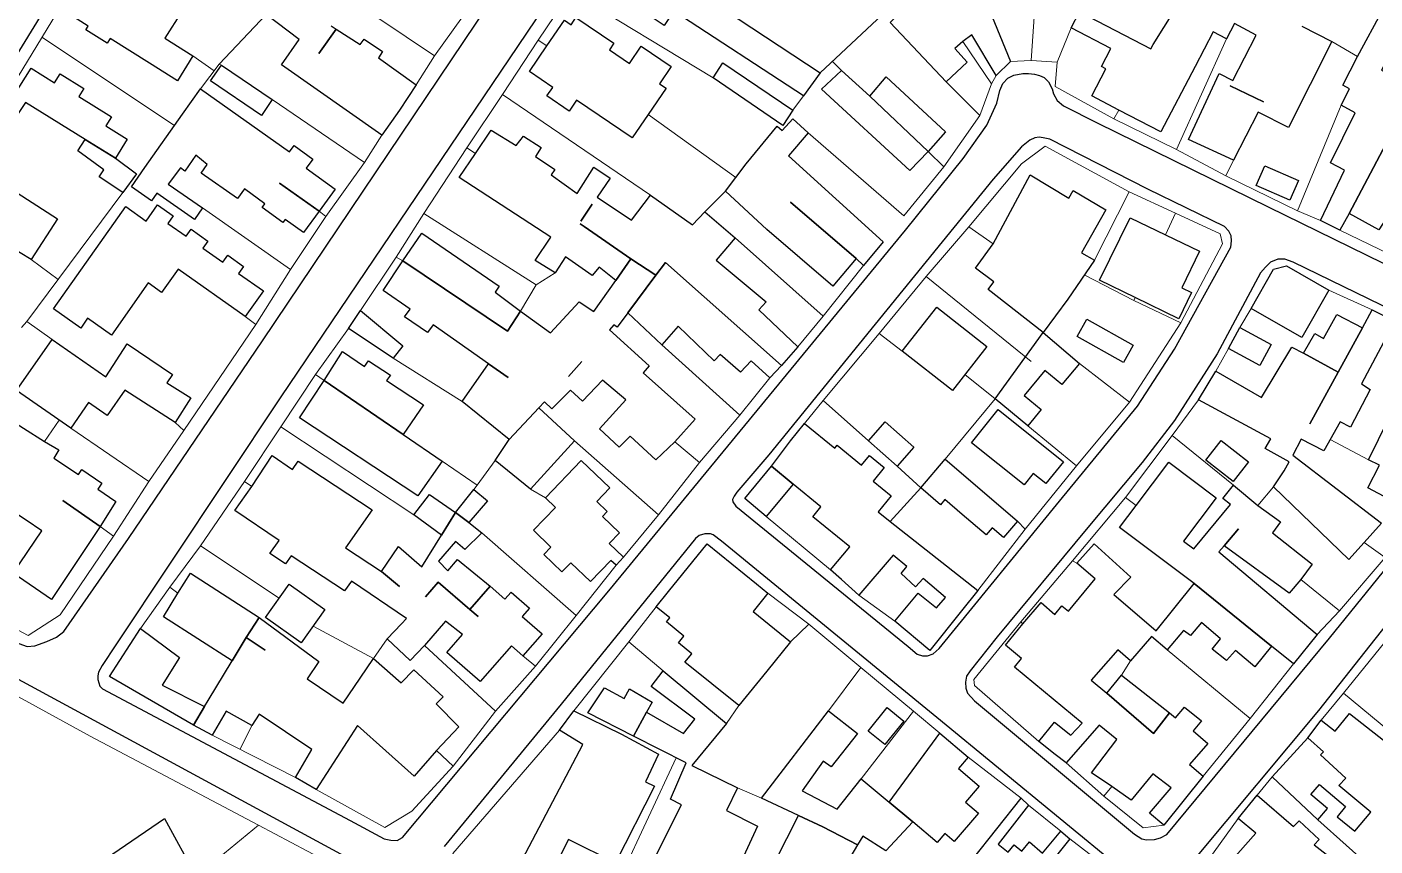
# Model space of a CAD drawing. Header units: metres. Extents: x -1319 to 2200, y -1209 to 1268.
# Drawn here: x -231.3 to -21.8, y 171 to 298.3 of the extents above; entities that cross this region are included whole.
import ezdxf

# ---------------------------------------------------------------- set-up
doc = ezdxf.new("R2010")
doc.units = ezdxf.units.M
for name, color, linetype, lineweight, true_color in [('CLADIRI_CONTUR', 7, 'Continuous', 25, 0x4b5962), ('PARCELE_CONTUR', 7, 'Continuous', 13, 0xb58c63), ('STRAZI', 7, 'Continuous', 25, 0xc4cccb)]:
    doc.layers.add(name, color=color, linetype=linetype, lineweight=lineweight, true_color=true_color)

msp = doc.modelspace()

# ---------------------------------------------------------------- linework, layer by layer
at = {"layer": 'CLADIRI_CONTUR'}
for points in [[(-77.9, 314.42), (-81.37, 308.43), (-84.7, 308.25), (-78.43, 292.9), (-80.65, 290.73), (-84.41, 297.05), (-85.85, 296.01), (-87.09, 294.95), (-85.15, 292.82), (-88.41, 289.74), (-97.1, 298.98), (-92.46, 303.57), (-93.52, 304.76), (-87.6, 313.03), (-86.53, 311.27), (-82.9, 317.38), (-77.9, 314.42)], [(-132.22, 298.52), (-139.84, 303.65), (-138.29, 306.04), (-143.01, 309.08), (-140.47, 312.85), (-136.07, 310.03), (-128.21, 304.59), (-127.1, 303.81), (-107.99, 291.17), (-110.57, 287.6), (-130.73, 300.73), (-132.22, 298.52)], [(-26.5, 276.03), (-28.7, 277.15), (-24.88, 284.94), (-27.02, 286.14), (-25.74, 288.65), (-26.79, 289.22), (-24.48, 293.69), (-20.53, 301.06), (-25.78, 303.92), (-22.81, 309.36), (-21.45, 308.62), (-19.15, 312.84), (-15.26, 310.72), (-10.12, 307.91), (-15.39, 298.25), (-16.71, 298.97), (-20.76, 291.59), (-20.76, 291.59), (-15.64, 288.68), (-17.7, 284.56), (-25.78, 269.31), (-27.23, 266.69), (-30.23, 268.2), (-26.5, 276.03)], [(-207.88, 289.93), (-212.24, 292.67), (-218.34, 296.5), (-218.8, 295.78), (-222.09, 297.85), (-221.73, 298.42), (-225.17, 300.58), (-222.66, 304.57), (-220.02, 308.77), (-207.19, 300.71), (-209.83, 296.52), (-205.47, 293.78), (-207.88, 289.93)], [(-147.75, 299.34), (-146.71, 298.64), (-145.94, 299.77), (-140.04, 295.76), (-140.75, 294.72), (-137.63, 292.6), (-135.8, 295.3), (-131.13, 292.12), (-132.94, 289.47), (-131.93, 288.78), (-134.72, 284.67), (-137.19, 281.04), (-145.84, 286.92), (-147, 285.21), (-150.45, 287.56), (-149.56, 288.88), (-153.19, 291.34), (-150.45, 295.37), (-147.75, 299.34)], [(-222.22, 280.8), (-231.48, 286.56), (-232.83, 284.5), (-235.43, 286.06), (-234.07, 288.18), (-233.23, 287.66), (-230.61, 291.88), (-226.96, 289.61), (-226.1, 290.98), (-222.42, 288.7), (-223.18, 287.48), (-218.1, 284.32), (-218.98, 282.9), (-215.66, 280.84), (-217.5, 277.88), (-222.22, 280.8)], [(-194.81, 284.54), (-202.72, 289.89), (-201.05, 292.36), (-193.14, 287.01), (-194.81, 284.54)], [(-112.23, 285.36), (-113.79, 282.99), (-124.6, 290.36), (-123.11, 292.69), (-112.23, 285.36)], [(-91.24, 278.94), (-94.06, 276), (-107.79, 288.6), (-104.68, 291.54), (-100.3, 287.51), (-91.24, 278.94)], [(-91.24, 278.94), (-100.3, 287.51), (-97.73, 290.51), (-88.51, 282.01), (-91.24, 278.94)], [(-39.12, 286.64), (-39.12, 286.64), (-44.31, 289.13), (-44.31, 289.13), (-39.12, 286.64)], [(-205.01, 278.34), (-206.71, 275.87), (-207.39, 276.4), (-209.3, 273.86), (-203.96, 270.16), (-205.22, 268.34), (-211.1, 272.45), (-211.91, 271.28), (-215.01, 273.44), (-212.93, 276.42), (-207.07, 284.75), (-204.27, 288.67), (-190.47, 278.88), (-189.71, 279.87), (-186.82, 277.75), (-187.86, 276.34), (-183.38, 273.08), (-185.86, 269.65), (-192.01, 274.03), (-185.86, 269.65), (-188.28, 266.33), (-191.15, 268.37), (-191.49, 267.92), (-194.72, 270.21), (-194.31, 270.79), (-197.46, 273.11), (-198.54, 271.61), (-204.21, 275.59), (-203.24, 276.92), (-205.01, 278.34)], [(-98.19, 264.92), (-101.25, 261.22), (-102.39, 262.31), (-112.61, 271.07), (-102.39, 262.31), (-106.05, 258.03), (-116.28, 266.79), (-122.73, 272.75), (-119.48, 277.03), (-114.69, 282.89), (-113.91, 282.22), (-112.27, 284.02), (-109.84, 281.84), (-112.9, 278.25), (-98.19, 264.92)], [(-12.11, 279.19), (-17.76, 268.27), (-19.59, 269.27), (-21.16, 266.75), (-25.78, 269.31), (-17.7, 284.56), (-13.61, 282.28), (-14.61, 280.37), (-12.11, 279.19)], [(-223.34, 279.03), (-222.22, 280.8), (-217.5, 277.88), (-214.22, 275.48), (-216.34, 272.58), (-220.06, 275.02), (-219.32, 276.1), (-223.34, 279.03)], [(-155.23, 279.86), (-154.12, 281.33), (-151.36, 279.55), (-152.25, 278.15), (-149.23, 276.16), (-149.81, 275.32), (-145.74, 272.42), (-143.15, 276.48), (-140.63, 274.77), (-142.65, 271.86), (-137.29, 268.24), (-134.38, 272.13), (-127.82, 267.55), (-125.9, 269.58), (-121.2, 265.53), (-124.14, 262.06), (-116.37, 255.55), (-117.52, 254.35), (-111.46, 248.6), (-114.02, 245.66), (-132.05, 261.69), (-132.05, 261.69), (-133.52, 259.72), (-137.41, 262.24), (-144.67, 267.28), (-145.28, 267.7), (-144.67, 267.28), (-137.41, 262.24), (-139.74, 258.88), (-142.36, 260.94), (-143.44, 259.67), (-147.59, 262.58), (-149.18, 260.06), (-152.29, 262), (-149.83, 265.61), (-164.07, 274.89), (-161.55, 278.63), (-159.1, 282.24), (-155.23, 279.86)], [(-226.53, 268.49), (-230.58, 262.14), (-232.32, 263.21), (-243.36, 270.32), (-243.96, 270.72), (-239.97, 277.12), (-226.53, 268.49)], [(-33.68, 274.44), (-35.04, 271.35), (-40.25, 273.64), (-38.89, 276.73), (-33.68, 274.44)], [(-81.87, 257.48), (-80.99, 258.67), (-83.87, 260.8), (-81.09, 264.56), (-75.36, 275.33), (-69.37, 271.66), (-68.68, 272.89), (-63.6, 269.87), (-67.38, 263.19), (-65.39, 262.04), (-69.52, 256.01), (-73.32, 250.81), (-81.87, 257.48)], [(-212.4, 258.5), (-218.11, 250.4), (-221.83, 253.02), (-222.9, 251.5), (-227.12, 254.48), (-217.78, 267.72), (-215.91, 270.36), (-212.73, 268.11), (-210.95, 270.63), (-208.54, 268.93), (-209.37, 267.76), (-206.53, 265.76), (-205.75, 266.85), (-203.15, 265.02), (-203.92, 263.92), (-200.82, 261.73), (-200.06, 262.8), (-197.62, 261.07), (-198.37, 260), (-194.52, 257.28), (-197.34, 253.28), (-207.78, 260.65), (-210.33, 257.04), (-212.4, 258.5)], [(-145.18, 268.12), (-143.43, 270.77), (-143.43, 270.77), (-145.18, 268.12)], [(-51.82, 257.76), (-50.27, 257.01), (-52.25, 252.93), (-59.06, 256.24), (-64.57, 258.92), (-59.83, 268.65), (-54.32, 265.97), (-49.07, 263.42), (-51.82, 257.76)], [(-169.89, 266.26), (-157.86, 258.01), (-158.51, 257.06), (-154.57, 254.12), (-156.58, 251.01), (-172.85, 261.93), (-169.89, 266.26)], [(-139.55, 251.66), (-140.05, 252), (-140.74, 251.21), (-134.58, 245.62), (-135.51, 244.55), (-127.43, 237.35), (-130.6, 233.84), (-133.53, 231.02), (-137.51, 234.72), (-139.22, 232.97), (-142.29, 235.85), (-138.2, 240.33), (-141.81, 243.42), (-144.94, 240.15), (-146.79, 241.83), (-149.68, 238.93), (-150.82, 240.03), (-151.71, 239.09), (-156.33, 234.2), (-163.62, 240.07), (-159.52, 245.93), (-156.46, 243.79), (-156.46, 243.79), (-159.52, 245.93), (-168.11, 252), (-168.99, 250.81), (-172.58, 253.22), (-171.7, 254.44), (-175.9, 257.31), (-172.85, 261.93), (-156.58, 251.01), (-156.58, 251.01), (-154.57, 254.12), (-149.9, 250.78), (-145.43, 255.59), (-143.16, 254.07), (-139.74, 258.88), (-137.41, 262.24), (-133.52, 259.72), (-137.91, 253.86), (-139.55, 251.66)], [(-118.72, 246.39), (-120.38, 244.63), (-123.55, 247.38), (-124.45, 246.4), (-130.04, 251.77), (-132.58, 248.87), (-137.91, 253.86), (-133.52, 259.72), (-132.05, 261.69), (-114.02, 245.66), (-115.82, 243.75), (-118.72, 246.39)], [(-35.51, 261.15), (-28.95, 257.4), (-33.14, 250.05), (-41.04, 254.56), (-37.57, 260.64), (-35.51, 261.15)], [(-174.37, 246.81), (-181.28, 251.43), (-179.45, 254.21), (-172.85, 248.71), (-174.37, 246.81)], [(-87.45, 241.79), (-95.24, 247.9), (-89.87, 254.75), (-82.08, 248.64), (-87.45, 241.79)], [(-29.72, 232.44), (-33.23, 234.21), (-34.55, 231.74), (-20.75, 221.2), (-23.46, 218.15), (-23.46, 218.15), (-25.87, 215.55), (-37.57, 226.83), (-35.87, 229.3), (-35.12, 230.73), (-38.83, 232.79), (-37.99, 234.28), (-49.19, 240.33), (-46.49, 244.79), (-39.4, 240.71), (-34.71, 248.55), (-32.87, 247.58), (-27.49, 244.62), (-31.92, 236.6), (-27.49, 244.62), (-23.71, 251.51), (-22.2, 254.34), (-18.72, 252.58), (-23.88, 242.81), (-22.54, 241.97), (-25.6, 236.12), (-27.18, 236.94), (-29.72, 232.44)], [(-31.15, 250.67), (-29.78, 249.89), (-27.73, 253.58), (-23.71, 251.51), (-27.49, 244.62), (-32.87, 247.58), (-31.15, 250.67)], [(-68.07, 250.21), (-66.58, 252.88), (-59.36, 248.83), (-60.85, 246.17), (-68.07, 250.21)], [(-39.68, 245.69), (-44.53, 248.33), (-42.76, 251.58), (-37.91, 248.94), (-39.68, 245.69)], [(-227.34, 249.72), (-219.02, 243.93), (-215.69, 249.03), (-208.62, 244.3), (-209.5, 242.99), (-205.79, 240.65), (-208.24, 236.82), (-216.04, 241.87), (-218.8, 237.89), (-221.7, 239.91), (-224.46, 235.93), (-232.86, 241.78), (-227.34, 249.72)], [(-73.32, 250.81), (-67.7, 245.99), (-70.47, 242.71), (-73.09, 244.88), (-76.29, 241.03), (-73.64, 238.82), (-75.74, 236.3), (-80.78, 240.5), (-73.32, 250.81)], [(-178.83, 245.52), (-178.19, 246.39), (-174.75, 244.17), (-175.37, 243.37), (-169.66, 239.55), (-172.79, 234.95), (-185.06, 243.37), (-182.2, 247.84), (-178.83, 245.52)], [(-9.17, 235.96), (-10.19, 233.9), (-14.28, 235.91), (-17.88, 228.6), (-14.2, 226.82), (-16.17, 223.08), (-22.88, 226.68), (-21.08, 230.19), (-22.79, 231.02), (-18.16, 240.4), (-13.88, 249.07), (-9.98, 247.14), (-12.84, 241.34), (-7.76, 238.83), (-9.17, 235.96)], [(-147.09, 243.98), (-147.09, 243.98), (-145.02, 246.3), (-147.09, 243.98)], [(-166.74, 230.81), (-170.54, 225.42), (-188.92, 237.56), (-185.06, 243.37), (-172.79, 234.95), (-166.74, 230.81)], [(-146.19, 233.99), (-152.99, 226.47), (-158.49, 230.94), (-156.33, 234.2), (-151.71, 239.09), (-146.19, 233.99)], [(-72.92, 227.32), (-74.88, 228.88), (-76.29, 227.11), (-84.49, 233.65), (-80.36, 238.82), (-70.21, 230.73), (-72.92, 227.32)], [(-235.06, 238), (-228.55, 233.89), (-226.3, 232.56), (-227.1, 231.29), (-223.26, 228.72), (-222.75, 229.53), (-219.6, 227.39), (-220.24, 226.48), (-217.43, 224.56), (-219.87, 220.64), (-227.45, 209.34), (-233.41, 213.43), (-228.92, 219.99), (-231.4, 221.62), (-236.23, 224.83), (-232.91, 229.75), (-238.04, 233.49), (-235.06, 238)], [(-93.43, 232.98), (-96.02, 230.04), (-100.49, 233.98), (-97.9, 236.91), (-93.43, 232.98)], [(-92.77, 210.29), (-89.91, 208.02), (-88.53, 209.64), (-91.99, 212.57), (-93.17, 211.29), (-95.43, 213.37), (-94.53, 214.42), (-96.63, 216.2), (-101.98, 210.01), (-104.68, 212.42), (-104.68, 212.42), (-106.39, 213.95), (-103.38, 217.48), (-109.14, 222.14), (-107.9, 223.7), (-112.17, 227.23), (-115.56, 230.02), (-112.59, 233.98), (-110.42, 236.66), (-105.72, 232.83), (-105.36, 233.29), (-101.55, 230.2), (-100.33, 231.71), (-98.04, 229.85), (-99.77, 227.72), (-96.97, 225.44), (-99, 222.94), (-97.12, 221.43), (-83.48, 210.73), (-86.03, 207.55), (-90.96, 201.39), (-96.42, 205.94), (-92.77, 210.29)], [(-43.83, 227.67), (-48.07, 230.95), (-45.7, 234.01), (-41.46, 230.72), (-43.83, 227.67)], [(-189.09, 230.8), (-177.62, 223.25), (-181.74, 217.37), (-176.18, 213.65), (-173.37, 211.36), (-176.18, 213.65), (-173.53, 217.54), (-169.91, 214.41), (-166.84, 219.33), (-164.64, 222.84), (-162.61, 221.26), (-160.58, 219.67), (-163.23, 217.08), (-164.64, 218.34), (-167.31, 215.28), (-165.85, 213.77), (-164.34, 215.53), (-159.29, 211.37), (-162.43, 207.78), (-159.29, 211.37), (-156.98, 209.35), (-156.02, 210.45), (-153.17, 207.96), (-154.3, 206.67), (-151.2, 203.96), (-154.18, 200.56), (-155.95, 202.11), (-160.81, 196.55), (-166.01, 201.1), (-163.58, 203.88), (-166.21, 205.95), (-169.46, 202.19), (-169.46, 202.19), (-171.69, 199.82), (-175.26, 203.18), (-173.03, 205.55), (-172.29, 206.34), (-180.85, 212.16), (-181.91, 210.67), (-190.22, 216.11), (-191.08, 214.87), (-193.5, 216.44), (-192.09, 218.48), (-198.94, 223.14), (-196.33, 226.88), (-193.15, 231.68), (-189.98, 229.52), (-189.09, 230.8)], [(-145.12, 230.93), (-140.67, 226.67), (-142.69, 224.56), (-141.08, 223.01), (-141.84, 222.23), (-139.17, 219.66), (-140.76, 218.01), (-138.58, 215.88), (-139.7, 214.63), (-140.52, 215.38), (-143.68, 212.09), (-146.76, 215.04), (-148.12, 213.62), (-150.93, 216.32), (-149.83, 217.47), (-152.53, 220.07), (-149.11, 223.63), (-150.68, 225.13), (-145.12, 230.93)], [(-88.6, 224.84), (-89.29, 224.03), (-92.37, 226.68), (-88.55, 231.12), (-82.81, 226.19), (-77.35, 221.49), (-79.51, 218.97), (-81.26, 220.46), (-82.21, 219.35), (-85.93, 222.55), (-88.6, 224.84)], [(-37.85, 202.05), (-49.9, 211.79), (-61.46, 220.52), (-58.89, 223.92), (-53.81, 230.66), (-46.48, 225.12), (-51.56, 218.39), (-49.94, 217.18), (-44.26, 224.09), (-45.43, 225.02), (-43.75, 227.08), (-39.99, 223.94), (-36.44, 221.41), (-37.7, 219.66), (-31.55, 214.81), (-33.31, 212.44), (-35.12, 210.3), (-45.2, 217.65), (-43.01, 220.32), (-45.2, 217.65), (-46.03, 216.7), (-30.75, 203.89), (-34.46, 199.34), (-37.85, 202.05)], [(-116.37, 222.22), (-119.68, 225), (-115.55, 230.01), (-112.17, 227.23), (-116.37, 222.22)], [(-161.82, 226.41), (-159.68, 224.65), (-162.61, 221.26), (-164.64, 222.84), (-161.82, 226.41)], [(-225.7, 224.71), (-225.7, 224.71), (-219.87, 220.64), (-225.7, 224.71)], [(-168.72, 225.61), (-164.64, 222.84), (-166.84, 219.33), (-171.13, 222.45), (-168.72, 225.61)], [(-131.89, 205.83), (-131.38, 206.46), (-133.47, 208.16), (-131.54, 210.54), (-125.54, 217.95), (-117.9, 211.77), (-116.11, 210.32), (-118.42, 207.47), (-112.59, 202.75), (-116.29, 198.19), (-120.64, 192.82), (-129.01, 199.6), (-127.96, 200.9), (-130.03, 202.58), (-129.17, 203.64), (-131.89, 205.83)], [(-65.28, 212.55), (-68.13, 214.97), (-65.43, 217.97), (-59.73, 212.78), (-62.38, 210.07), (-55.8, 204.46), (-49.9, 211.79), (-37.85, 202.05), (-40.47, 198.83), (-43.47, 201.4), (-44.86, 199.82), (-47.06, 201.59), (-45.78, 203.22), (-48.74, 205.73), (-50.47, 203.71), (-51.52, 204.49), (-54.1, 201.5), (-56.51, 203.58), (-59.76, 199.81), (-61.73, 201.5), (-65.9, 196.8), (-63.44, 194.77), (-56.18, 188.49), (-53.73, 191.69), (-52.8, 190.92), (-51.39, 192.57), (-48.74, 190.44), (-50.06, 188.9), (-47.74, 186.93), (-50.6, 183.69), (-48.46, 181.89), (-54.57, 174.25), (-56.83, 176.14), (-53.45, 180.04), (-56.31, 182.25), (-59.65, 178.15), (-62.67, 180.28), (-65.84, 182.38), (-61.88, 187.55), (-64.65, 189.81), (-69.75, 183.92), (-71.49, 185.24), (-74.01, 187.27), (-71.59, 190.27), (-69.07, 188.25), (-67.3, 190.1), (-77.82, 198.8), (-76.7, 200.17), (-79.21, 202.24), (-76.48, 205.55), (-73.65, 208.83), (-71.55, 207), (-70.46, 208.31), (-69.39, 207.53), (-65.28, 212.55)], [(-199.36, 199.8), (-210.04, 206.63), (-207.82, 210.3), (-205.83, 213.39), (-195.19, 206.51), (-197.18, 203.43), (-199.36, 199.8)], [(-184.96, 207.76), (-188.64, 202.59), (-194.17, 206.52), (-190.5, 211.69), (-184.96, 207.76)], [(-167.37, 212), (-169.35, 209.74), (-167.37, 212), (-167.37, 212)], [(-167.37, 212), (-167.37, 212), (-162.43, 207.78), (-161.15, 206.65), (-161.15, 206.65), (-162.43, 207.78), (-167.37, 212)], [(-171.14, 198.39), (-166.57, 194.18), (-167.66, 193.08), (-164.17, 189.53), (-167.63, 185.84), (-171.07, 181.87), (-179.89, 189.74), (-186.32, 179.79), (-189.51, 181.66), (-186.97, 186.02), (-195.15, 191.51), (-195.15, 191.51), (-196.31, 189.72), (-200.28, 191.99), (-202.46, 188.24), (-205.39, 189.81), (-203.67, 192.67), (-203.12, 193.63), (-199.36, 199.8), (-197.18, 203.43), (-194.23, 201.43), (-197.18, 203.43), (-195.19, 206.51), (-185.92, 199.7), (-187.7, 196.97), (-182.12, 193.19), (-179.47, 197.11), (-177.39, 200.16), (-173.12, 196.38), (-171.14, 198.39)], [(-210.24, 195.99), (-203.67, 192.67), (-205.39, 189.81), (-218.41, 197.33), (-213.62, 204.79), (-207.53, 200.31), (-210.24, 195.99)], [(-131.42, 173.71), (-129.53, 177.4), (-131.26, 178.29), (-128.84, 183.92), (-137, 188.09), (-134.96, 191.81), (-129.25, 188.49), (-127.49, 190.7), (-134.25, 195.78), (-132.4, 198.21), (-122.57, 190.07), (-127.95, 183.5), (-120.84, 180.05), (-122.56, 176.52), (-117.73, 174.09), (-122.02, 164.79), (-128.23, 150.99), (-133.8, 153.8), (-133.8, 153.8), (-139.84, 156.66), (-131.42, 173.71)], [(-61.19, 197.55), (-53.73, 191.69), (-56.18, 188.49), (-63.44, 194.77), (-61.19, 197.55)], [(-134.08, 193.35), (-134.96, 191.81), (-137, 188.09), (-144.08, 191.7), (-141.52, 195.61), (-138.46, 193.95), (-137.61, 195.43), (-134.08, 193.35)], [(-144.88, 186.77), (-148.49, 189.03), (-146.29, 192), (-138.88, 188.37), (-133.1, 185.26), (-135.14, 180.97), (-133.72, 180.33), (-139.82, 168.4), (-147.11, 172.03), (-152.35, 161.63), (-156.84, 164.04), (-144.88, 186.77)], [(-117.09, 178.47), (-106.7, 192.03), (-102.19, 188.48), (-106.3, 183.34), (-107.54, 184.22), (-110.77, 179.6), (-105.36, 176.76), (-101.64, 181.43), (-97.29, 177.84), (-93.58, 174.75), (-97.78, 170.24), (-101.37, 172.54), (-102.21, 171.2), (-107.6, 173.99), (-111.38, 175.74), (-117.09, 178.47)], [(-95.01, 190.41), (-97.95, 186.78), (-100.53, 188.88), (-97.59, 192.51), (-95.01, 190.41)], [(-27.41, 180.41), (-26.31, 181.57), (-30.26, 185.18), (-29.77, 185.66), (-32.23, 187.82), (-30.14, 190.55), (-27.98, 188.85), (-25.73, 191.59), (-14.69, 182.93), (-17.06, 179.72), (-14.12, 177.16), (-20.23, 169.49), (-21.86, 167.21), (-30.67, 175.09), (-29.18, 176.85), (-31.75, 179.01), (-30.43, 180.58), (-26.34, 177.15), (-27.67, 175.57), (-27.67, 175.57), (-24.89, 173.34), (-22.44, 176.28), (-27.41, 180.41)], [(-87.17, 171.72), (-88.63, 172.97), (-89.84, 171.56), (-93.58, 174.75), (-97.29, 177.84), (-89.4, 188.56), (-85.01, 184.81), (-86.52, 183.04), (-83.31, 180.3), (-85.4, 177.84), (-83.41, 176.14), (-87.17, 171.72)], [(-347.26, 125.15), (-296.16, 155.09), (-244.33, 186.06), (-230.02, 161.52), (-209.9, 175.3), (-204.94, 166.29), (-197.59, 153.66), (-188.64, 158.68), (-184.94, 152.09), (-193.83, 147.21), (-186.75, 135.18), (-165.37, 147.7), (-137.85, 100.63), (-210.47, 58.16), (-238, 105.24), (-290.96, 75.29), (-308.97, 105.53), (-329.84, 94.69), (-347.26, 125.15)], [(-79.26, 161), (-83.14, 156.33), (-89.78, 161.75), (-84.31, 168.94), (-76.75, 178.44), (-75.62, 177.38), (-80.34, 171.3), (-78.79, 170.08), (-77.83, 171.17), (-76.67, 170.22), (-75.47, 171.67), (-73.44, 169.89), (-70.58, 173.33), (-69.18, 172.11), (-72.95, 167.49), (-72.95, 167.49), (-66.62, 162.06), (-68.41, 160), (-71.27, 162.28), (-72.75, 160.57), (-76.38, 163.36), (-78.98, 165.2), (-81.15, 162.61), (-79.26, 161)], [(-34.42, 174.03), (-33.57, 174.92), (-30.47, 172.02), (-31.23, 171.22), (-28.45, 169), (-29.14, 168.24), (-24.54, 164.41), (-26.85, 161.81), (-30.54, 157.67), (-38.1, 163.63), (-44.29, 168.52), (-40.3, 173), (-43.06, 175.29), (-40.1, 178.93), (-34.42, 174.03)], [(-109.18, 159.65), (-112.96, 161.6), (-116.02, 155.79), (-120.45, 157.89), (-111.38, 175.74), (-107.6, 173.99), (-102.21, 171.2), (-103.4, 169.19), (-109.18, 159.65)]]:
    msp.add_lwpolyline(points, close=True, dxfattribs=at)
for points in [[(-43.61, 298.83), (-44.86, 296.43), (-46.95, 297.51), (-49.74, 292.15), (-55.04, 281.97), (-61.58, 285.37), (-65.8, 287.57), (-63.61, 291.78), (-64.27, 292.12), (-62.81, 294.92), (-69, 298.15), (-67.7, 300.64), (-56.63, 294.87), (-56.27, 295.55), (-51, 303.94)], [(-184.01, 298.46), (-183.23, 297.95), (-185.9, 294.15), (-183.23, 297.95), (-179.5, 295.55), (-178.85, 296.4), (-176, 294.46), (-176.64, 293.51), (-170.77, 289.31), (-173.36, 285.37), (-176.11, 281.46), (-191.72, 292.42), (-188.98, 296.33), (-194.06, 300.23)], [(-33.17, 298.42), (-28.47, 296.05), (-35.23, 282.68), (-39.93, 285.06), (-39.93, 285.06), (-43.75, 277.57), (-50.74, 280.82), (-50.74, 280.82), (-46.02, 291.06), (-43.87, 289.97), (-40.23, 296.99), (-43.61, 298.83)]]:
    msp.add_lwpolyline(points, dxfattribs=at)
at = {"layer": 'PARCELE_CONTUR'}
for points in [[(-73.58, 313.09), (-75.72, 306.04), (-74.58, 302.07), (-75.19, 293.06), (-71.16, 292.79)], [(-100.2, 310.17), (-93.52, 304.76), (-107.99, 291.17)], [(-223.76, 305.2), (-234.07, 288.18)], [(-124.6, 290.36), (-146.73, 303.77), (-151.84, 296.24)], [(-181, 302.59), (-167.91, 293.82), (-170.77, 289.31)], [(-163.6, 302.91), (-162.14, 301.88), (-167.91, 293.82)], [(-201.4, 292.52), (-194.06, 300.23)], [(-69, 298.15), (-71.16, 292.79), (-71.47, 289.01), (-62.34, 283.99), (-61.58, 285.37)], [(-228.92, 296.69), (-208.31, 282.99)], [(-150.45, 295.37), (-151.84, 296.24), (-157.34, 287.81)], [(-85.85, 296.01), (-81.37, 289.43), (-80.65, 290.73)], [(-62.34, 283.99), (-52.62, 279.23), (-44.86, 296.43)], [(-28.47, 296.05), (-24.48, 293.69)], [(-205.47, 293.78), (-202.17, 291.48)], [(-204.27, 288.67), (-201.4, 292.52), (-201.05, 292.36)], [(-104.68, 291.54), (-106.1, 292.94)], [(-78.43, 292.9), (-75.19, 293.06)], [(-88.41, 289.74), (-83.17, 284.5), (-81.37, 289.43)], [(-193.14, 287.01), (-178.79, 277.23), (-184.81, 268.85)], [(-134.38, 272.13), (-157.34, 287.81), (-162.92, 279.52)], [(-112.23, 285.36), (-110.57, 287.6)], [(-27.02, 286.14), (-33.8, 269.69), (-30.23, 268.2)], [(-134.72, 284.67), (-121.11, 274.89)], [(-91.24, 278.94), (-88.78, 276.56), (-83.17, 284.5)], [(-178.79, 277.23), (-176.11, 281.46)], [(-109.84, 281.84), (-94.99, 268.94), (-88.78, 276.56)], [(-169.6, 269.29), (-162.92, 279.52), (-161.55, 278.63)], [(-59.99, 272.69), (-73.05, 279.76), (-76.72, 277.01), (-84.89, 267.2)], [(-52.62, 279.23), (-44.95, 275.15), (-43.75, 277.57)], [(-27.23, 266.69), (-18.05, 262.24), (-9.55, 280.34)], [(-33.8, 269.69), (-44.95, 275.15)], [(-216.34, 272.58), (-231.3, 252.49)], [(-125.9, 269.58), (-122.73, 272.75)], [(-52.79, 269.34), (-59.99, 272.69), (-65.39, 262.04)], [(-203.96, 270.16), (-190.31, 260.62), (-195.69, 252.03)], [(-185.86, 269.65), (-184.81, 268.85), (-190.31, 260.62)], [(-154.57, 254.12), (-152.11, 258.21), (-169.6, 269.29), (-173.91, 262.53)], [(-54.32, 265.97), (-52.79, 269.34), (-45.84, 266.14), (-45.5, 264.57), (-51.95, 252.31), (-59.27, 255.8), (-59.06, 256.24)], [(-91.53, 259.49), (-84.89, 267.2), (-81.09, 264.56)], [(-121.2, 265.53), (-107.55, 253.34), (-101.25, 261.22)], [(-230.58, 262.14), (-226.41, 259.05)], [(-179.45, 254.21), (-173.91, 262.53), (-172.85, 261.93)], [(-149.18, 260.06), (-152.11, 258.21)], [(-59.27, 255.8), (-66.95, 259.76)], [(-75.23, 246.28), (-91.53, 259.49), (-98.82, 250.63), (-95.24, 247.9)], [(-28.95, 257.4), (-22.2, 254.34)], [(-42.76, 251.58), (-41.04, 254.56)], [(-232.1, 251.57), (-231.3, 252.49), (-227.34, 249.72)], [(-197.34, 253.28), (-195.69, 252.03), (-206.88, 235.57)], [(-186.44, 244.28), (-181.28, 251.43)], [(-111.46, 248.6), (-107.55, 253.34)], [(-67.7, 245.99), (-59.93, 239.99), (-51.95, 252.31)], [(-98.82, 250.63), (-107.51, 240.24)], [(-132.58, 248.87), (-120.49, 237.96), (-115.82, 243.75)], [(-44.53, 248.33), (-46.49, 244.79)], [(-174.37, 246.81), (-163.62, 240.07)], [(-191.82, 236.14), (-186.44, 244.28), (-185.06, 243.37)], [(-80.78, 240.5), (-85.52, 244.26)], [(-110.42, 236.66), (-107.51, 240.24), (-100.49, 233.98)], [(-80.78, 240.5), (-88.55, 231.12)], [(-75.74, 236.3), (-68.18, 230.07), (-59.93, 239.99)], [(-43.75, 227.08), (-53.31, 234.79), (-49.19, 240.33)], [(-228.55, 233.89), (-226.24, 237.17)], [(-212.32, 227.67), (-206.88, 235.57), (-208.24, 236.82)], [(-130.6, 233.84), (-126.76, 230.59), (-120.49, 237.96)], [(-309.8, 235.7), (-308.47, 234.97), (-314.73, 225.51), (-316.12, 220.98), (-303.39, 214.67), (-293.72, 206.77), (-273.6, 195.26), (-267.55, 197.2), (-253.93, 204.17), (-251.71, 204.63), (-221.46, 188.08), (-195.28, 174.25)], [(-224.46, 235.93), (-212.32, 227.67), (-217.82, 219.15)], [(-197.44, 227.63), (-191.82, 236.14), (-171.13, 222.45)], [(-53.31, 234.79), (-60.53, 225.16), (-58.89, 223.92)], [(-146.19, 233.99), (-133.1, 222.45), (-126.76, 230.59)], [(-22.79, 231.02), (-28.75, 234.17)], [(-166.74, 230.81), (-161.28, 227.09), (-161.82, 226.41)], [(-158.49, 230.94), (-161.28, 227.09)], [(-96.02, 230.04), (-92.37, 226.68)], [(-77.35, 221.49), (-76.12, 220.25), (-68.18, 230.07)], [(-204.31, 217.66), (-197.44, 227.63), (-196.33, 226.88)], [(-152.99, 226.47), (-150.68, 225.13)], [(-92.37, 226.68), (-97.12, 221.43)], [(-39.99, 223.94), (-37.57, 226.83)], [(-60.53, 225.16), (-68.77, 215.35), (-68.13, 214.97)], [(-138.58, 215.88), (-133.1, 222.45)], [(-116.37, 222.22), (-106.39, 213.95)], [(-219.87, 220.64), (-217.82, 219.15), (-226.1, 206.93), (-231.07, 203.72), (-237.52, 207.12)], [(-76.12, 220.25), (-83.48, 210.73)], [(-160.58, 219.67), (-145.92, 206.81), (-139.7, 214.63)], [(-33.31, 212.44), (-27.32, 207.57), (-20.22, 215.82), (-23.46, 218.15)], [(-209.04, 211.25), (-204.31, 217.66), (-192.05, 209.51)], [(-76.48, 205.55), (-76.81, 205.84), (-68.77, 215.35)], [(-213.62, 204.79), (-209.04, 211.25), (-207.82, 210.3)], [(-116.11, 210.32), (-109.76, 205.47)], [(-101.98, 210.01), (-96.42, 205.94)], [(-132.4, 198.21), (-137.74, 202.76), (-133.47, 208.16)], [(-30.75, 203.89), (-27.32, 207.57)], [(-154.18, 200.56), (-152.22, 198.94), (-145.92, 206.81)], [(-112.59, 202.75), (-109.76, 205.47), (-101.66, 198.75)], [(-76.81, 205.84), (-84.1, 196.87), (-84.03, 195.95), (-74.01, 187.27)], [(-177.39, 200.16), (-186.8, 205.17)], [(-177.39, 200.16), (-175.26, 203.18)], [(-169.46, 202.19), (-158.44, 191.99), (-152.22, 198.94)], [(-137.74, 202.76), (-146.29, 192)], [(-54.1, 201.5), (-41.18, 190.85), (-48.46, 181.89)], [(-9.34, 182.72), (-10.48, 181.36), (-26.67, 194.76), (-20.23, 202.71)], [(-61.19, 197.55), (-59.76, 199.81)], [(-34.46, 199.34), (-41.18, 190.85)], [(-106.7, 192.03), (-101.66, 198.75), (-93.49, 191.95)], [(-122.57, 190.07), (-120.64, 192.82)], [(-30.14, 190.55), (-26.67, 194.76)], [(-167.63, 185.84), (-165.05, 183.44), (-158.44, 191.99)], [(-101.64, 181.43), (-93.49, 191.95), (-89.4, 188.56)], [(-196.31, 189.72), (-198.14, 186.05)], [(-148.49, 189.03), (-165.07, 169.84), (-163.84, 167.4), (-156.84, 164.04)], [(-202.46, 188.24), (-189.51, 181.66)], [(-30.67, 175.09), (-37.75, 181.74), (-32.23, 187.82)], [(-130.38, 184.71), (-143.26, 157.03), (-152.35, 161.63)], [(-85.01, 184.81), (-76.75, 178.44)], [(-186.32, 179.79), (-175.62, 173.89), (-171.46, 176.45), (-165.05, 183.44)], [(-69.75, 183.92), (-63.93, 178.74), (-62.67, 180.28)], [(-37.75, 181.74), (-40.1, 178.93)], [(-120.84, 180.05), (-117.09, 178.47)], [(-63.93, 178.74), (-57.82, 173.85), (-54.57, 174.25)], [(-75.62, 177.38), (-70.58, 173.33)], [(-109.19, 34.51), (-61.71, 61.73), (-60.79, 68.5), (-88.89, 114.04), (-103.94, 124.38), (-133.09, 140.64), (-169.9, 160.76), (-195.28, 174.25), (-204.94, 166.29)], [(-43.06, 175.29), (-47.68, 168.79)], [(-69.18, 172.11), (-62.64, 167.06), (-61.91, 164.8), (-68.55, 156.94)]]:
    msp.add_lwpolyline(points, dxfattribs=at)
at = {"layer": 'STRAZI'}
for points in [[(-18.61, 318.06), (-61.81, 339.32), (-82.1, 349.32), (-104.66, 360.74), (-106.22, 361.04), (-107.6, 360.95), (-109.79, 360.53), (-111.68, 359.65), (-112.77, 358.56), (-121.76, 344.57), (-156.3, 293.35), (-191.8, 240.83), (-217.47, 202.26), (-219.59, 199.07), (-220.12, 198.02), (-220.24, 197.43), (-220.22, 196.89), (-220.1, 196.38), (-219.91, 195.86), (-219.51, 195.46)], [(-233.08, 202.68), (-231.23, 202.01), (-230.05, 202.14), (-228.16, 202.77), (-226.65, 203.44), (-225.52, 204.32), (-215.48, 218.78), (-194.64, 249.53), (-153.59, 310.62)], [(-227.37, 302.89), (-268.25, 236.38)], [(-219.51, 195.46), (-181.02, 174.95), (-175.77, 172.14), (-174.72, 171.93), (-173.71, 171.89), (-172.91, 172.31), (-140.86, 210.67), (-94.72, 266.71), (-85.78, 277.85), (-82.12, 283.02), (-80.57, 286.42), (-80.1, 288.39), (-79.6, 289.49), (-78.84, 290.33), (-77.92, 290.79), (-76.49, 291.04), (-75.61, 291.04), (-74.68, 290.96), (-73.93, 290.75), (-73.21, 290.45), (-72.5, 289.74), (-71.95, 288.65), (-71.74, 287.89), (-71.15, 286.88), (-70.19, 286.04), (-64.94, 283.39), (-38.3, 270.29), (-10.48, 256.67)], [(-121.09, 223.84), (-94.33, 201.99), (-92.94, 200.83), (-92.1, 200.58), (-91.34, 200.56), (-90.46, 200.86), (-89.51, 201.68), (-70.82, 224.62), (-58.68, 239.36), (-52.92, 248.23), (-44.18, 264.07), (-44.08, 265.05), (-44.14, 265.85), (-44.5, 266.53), (-45.15, 267.26), (-57.1, 273.08), (-72.33, 280.83), (-73.32, 281.06), (-73.99, 281.15), (-74.66, 281.06), (-75.44, 280.68), (-76.72, 279.65), (-81.09, 274.65), (-115.98, 231.82), (-120.96, 225.98), (-121.38, 225.37), (-121.61, 224.87), (-121.59, 224.49), (-121.09, 223.84)], [(13.73, 265.14), (6.99, 251.33), (-2.84, 232.56), (-10.56, 218.16), (-12.84, 214.51), (-30.55, 192.08), (-49.67, 169.15)], [(-16.93, 253.21), (-34.5, 261.74), (-35.8, 262.2), (-36.89, 262.2), (-38.03, 261.74), (-38.82, 260.94), (-39.58, 260.1), (-46.3, 247.49), (-52.94, 237.11), (-57.98, 230.6), (-66.64, 220.18), (-80.5, 203.5), (-84.7, 198.21), (-85.25, 197.41), (-85.42, 196.49), (-85.38, 195.56), (-85.12, 194.76), (-84.01, 193.55)], [(-61.13, 167.35), (-89.87, 190.98), (-123.32, 218.38), (-124.62, 219.34), (-125.04, 219.53), (-125.92, 219.53), (-126.8, 219.24), (-127.37, 218.8), (-148.25, 193.04), (-166.42, 170.96)], [(-84.01, 193.55), (-59.14, 172.83), (-58.02, 172.12), (-57.27, 171.95), (-56.07, 172.01), (-55.1, 172.29), (-54.14, 172.81), (-28.87, 203.29), (-18.91, 215.6)], [(-407.14, 100.47), (-320.93, 58.46), (-244.46, 21.23), (-186.82, -7), (-185.47, -7.67), (-184.34, -7.93), (-182.49, -8.05), (-181.1, -7.76), (-141.36, 13.84), (-72.7, 53.58), (-58.5, 61.69), (-57.58, 62.53), (-57.37, 63.46), (-57.37, 64.59), (-57.75, 65.85), (-76.86, 97.7), (-87.24, 114.29), (-89.89, 117.15), (-93.79, 120.22), (-100.14, 124.59), (-108.12, 129.46), (-187.45, 172.44), (-248.03, 205.21), (-251.1, 206.94)]]:
    msp.add_lwpolyline(points, dxfattribs=at)

doc.saveas('drawing.dxf')
